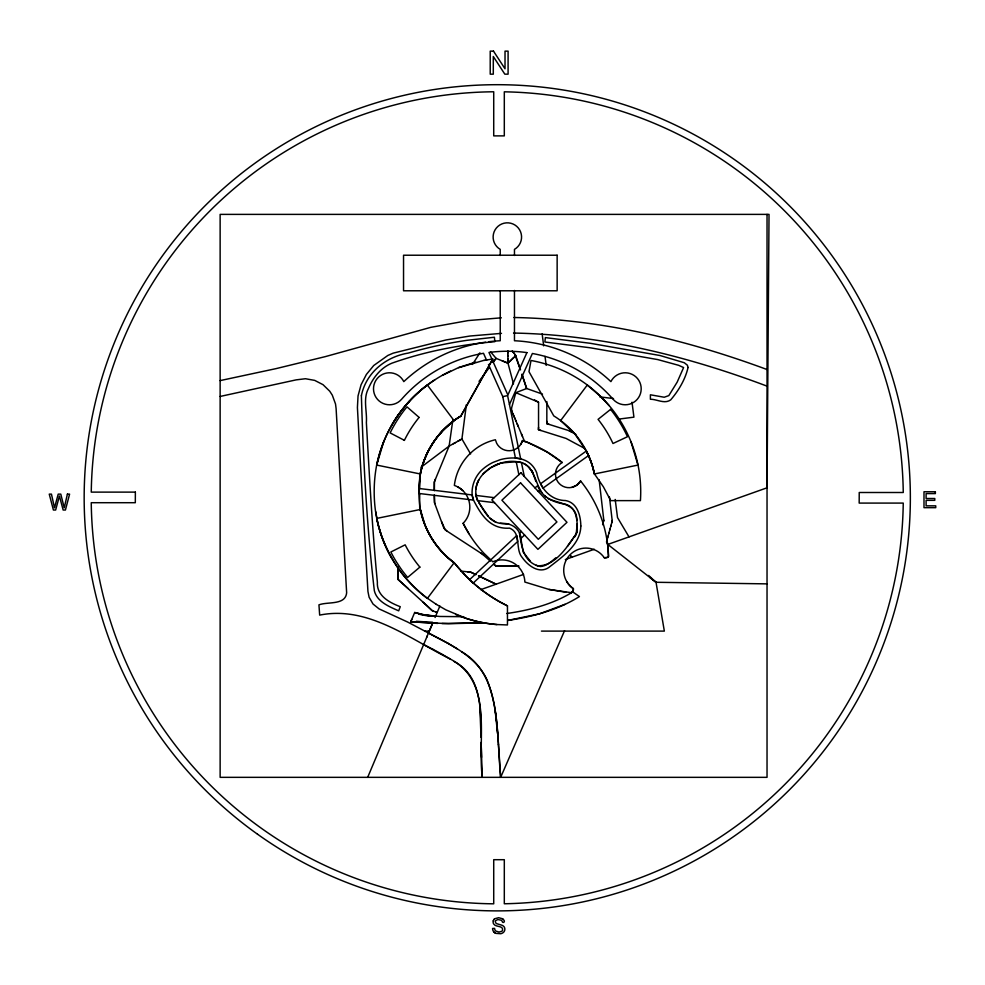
<?xml version="1.0" encoding="UTF-8"?>
<svg xmlns="http://www.w3.org/2000/svg" width="985" height="985" viewBox="0 0 985 985"><rect width="100%" height="100%" fill="white"/><g stroke="black" fill="none" stroke-linecap="round" stroke-linejoin="round"><path stroke-width="1.48" d="M521.213 531.395L519.464 533.033C521.521 545.641 523.01 560.76 537.416 565.747C554.851 566.67 567.225 546.884 576.237 533.895A14.098 14.098 0 0 0 576.902 531.617C577.899 521.779 576.927 506.955 565.193 504.16C553.73 502.645 542.082 497.29 537.748 485.79L534.892 487.821M418.797 493.202L420.226 473.957A89.081 89.081 0 0 1 423.402 462.421C429.177 445.86 439.975 431.098 454.023 420.595A95.126 95.126 0 0 1 460.746 416.212L492.709 359.168M524.303 476.444L521.471 462.753C499.666 455.723 467.863 476.075 477.602 500.614L494.495 502.67M484.115 360.412L492.82 359.02L460.869 416.052A95.459 95.459 0 0 0 454.134 420.435L442.29 431.073A88.034 88.034 0 0 0 425.003 458.271C418.391 474.438 417.874 492.426 420.226 509.516A88.909 88.909 0 0 0 454.097 562.94M577.161 523.86L576.237 533.895L567.495 546.219M612.165 520.486L611.697 522.875M466.385 404.589L461.916 439.002L470.596 453.913M534.51 399.947L538.549 402.188L538.549 429.755L566.104 438.448L585.201 448.692M546.835 421.334L546.835 423.685L549.051 424.387M452.854 419.795L449.123 446.094L434.41 481.69L434.311 490.493M538.549 427.256L538.376 429.534L540.839 430.482M599.139 479.757L603.805 520.228L602.611 524.722M603.485 521.484L603.805 520.228M606.834 540.765L607.166 539.571M607.807 537.182L608.127 536M608.779 533.611L609.099 532.417M609.752 530.029L610.072 528.846M610.725 526.458L611.045 525.264M542.513 394.135L526.655 388.521L515.82 392.67L511.153 409.588L524.636 441.563M515.463 394L515.648 393.335M383.559 442.093L376.664 465.068A143.428 143.428 0 0 0 375.605 511.781L377.981 524.205L381.429 535.717A133.369 133.369 0 0 0 427.342 598.449L454.023 562.891M477.097 483.807L478.71 479.954M433.622 616.167A112.056 109.495 33 0 0 435.567 616.302L433.351 616.093A93.673 93.673 0 0 1 425.655 615.157L414.685 612.498L410.77 621.794L448.569 623.714L485.026 622.803M426.677 637.344L427.281 635.904M367.676 777.337L432.637 623.21L428.5 633.023C450.416 644.707 476.161 656.035 487.095 680.044C499.358 710.825 497.499 744.869 500.663 777.337L564.565 630.696M435.05 617.484L439.876 606.034M416.261 622.225L410.77 621.794L411.767 619.43M435.456 479.178L434.323 482.207L434.323 490.604M509.454 404.539L532.38 353.492A140.486 140.486 0 0 1 613.15 399.307A16.006 16.006 0 0 0 637.196 399.368A16.006 16.006 0 0 0 634.155 375.519A16.006 16.006 0 0 0 610.897 381.614A151.161 151.161 0 0 0 514.465 340.748L514.465 290.44M426.419 454.91L428.179 451.253M520.831 444.26L522.481 440.578L528.748 442.868L547.069 451.98L562.189 462.519A13.507 13.507 0 0 0 559.406 483.721A13.507 13.507 0 0 0 580.621 481.012A125.711 125.711 0 0 1 608.521 556.5A3.214 3.214 0 0 1 607.646 557.276L604.273 557.744A22.249 22.249 0 0 0 570.216 554.592A22.249 22.249 0 0 0 573.369 588.661L573.43 589.165A3.226 3.226 0 0 1 573.307 590.249A3.263 3.263 0 0 1 573.147 590.668A3.226 3.226 0 0 1 572.938 591.062L572.864 591.185A4.309 4.309 0 0 1 572.162 591.96L571.928 592.157A5.836 5.836 0 0 1 571.152 592.662L549.076 589.449L524.882 582.061A22.938 22.938 0 0 0 492.796 561.795L483.906 553.25A121.266 121.266 0 0 1 469.192 534.178L463.122 523.306A22.938 22.938 0 0 0 457.508 486.775M391.513 425.631C404.946 401.929 425.914 382.734 450.527 371.086M472.431 364.438L479.941 352.827M394.665 420.386L398.051 415.301M580.621 481.012L576.828 485.137L571.866 487.378M479.042 381.367L488.929 368.058M493.423 362.012L496.12 358.38L507.989 363.157L513.493 383.891M405.5 405.623L409.538 401.067M439.445 434.323L442.142 431.295M492.401 362.394L496.12 358.38L490.53 351.743M513.788 357.481L507.989 363.157L502.252 360.855M508.962 362.209L507.989 363.157L507.854 350.734M509.935 361.249L511.4 359.833M511.88 359.353L515.771 355.548L512.225 350.906M524.586 535.027L520.893 538.475C520.412 529.204 511.584 522.924 502.719 523.478C488.843 523.614 482.835 508.383 476.654 498.459M483.007 473.896L490.641 467.764L499.432 463.639M555.971 557.707C550.701 561.967 543.646 569.084 536.283 565.255M420.915 467.346L449.123 446.094L455.513 442.548M538.29 491.478L540.162 490.148M571.152 592.662L572.938 591.062L573.369 588.661A22.261 22.261 0 0 1 566.757 581.569M434.841 379.791L427.465 384.864A133.381 133.381 0 0 0 376.787 464.908M457.656 441.366L461.916 439.002L453.383 443.73M442.425 375.334L458.739 367.516L475.644 362.098M564.996 604.322L539.632 613.778L507.854 620.415C532.811 616.758 557.855 610.023 579.439 596.565L572.79 591.936C552.844 604.261 529.782 610.22 506.783 613.507M458.628 367.676L484.226 360.264M480.766 589.633L523.614 574.39M565.304 559.566L594.263 549.261M502.756 396.623L507.607 395.625L520.671 458.838L515.45 458.074L502.756 396.623L488.474 364.475M420.226 509.516L376.664 518.418A133.307 133.307 0 0 0 391.513 557.842M609.136 405.635L600.887 396.733L587.282 385.037L560.625 420.607L575.154 434.323L586.42 451.241A89.179 89.179 0 0 1 591.222 462.421A89.598 89.598 0 0 1 594.411 473.97L637.972 465.08L631.077 442.105M220.135 380.604L276.108 368.612L325.321 356.619L430.888 327.315L467.973 320.605L501.365 317.81M220.135 396.45L296.165 379.865L305.461 378.733L314.695 380.382L323.031 384.679L329.741 391.217L332.302 395.17L335.516 403.973L336.107 408.64L346.646 592.822C345.353 605.529 327.697 601.453 318.943 604.852L319.669 615.108C367.762 605.455 409.464 638.637 450.071 658.928C493.891 681.669 477.183 737.433 482.293 777.337L481.271 747.221M618.752 419.105L633.921 417.16L632.013 402.212M485.051 622.779L441.994 623.505M501.488 333.361L469.98 336.02L446.193 339.923L393.15 353.159L387.831 355.462L373.721 365.521L366.371 374.472L361.064 384.766L358.035 395.945L357.42 407.519L360.732 468.86L367.947 591.505L369.116 597.255L373.007 604.002L379.077 608.89L407.655 622.04L447.916 643.303M513.924 317.502C600.481 319.078 686.102 339.579 767.032 369.523M513.542 333.053C600.321 334.641 686.102 355.61 767.032 386.145M463.787 616.708L439.704 616.462L424.375 614.923A78.985 78.985 0 0 1 419.302 613.815L417.074 613.212M517.827 566.079L496.711 566.178L494.125 564.59M519.009 566.067L495.738 566.079L493.719 564.208M425.101 631.102L429.3 631.102M541.442 631.102L664.346 631.102L656.022 582.27L648.586 575.437M607.573 544.249L656.022 582.283L767.032 583.871M516.017 461.682L501.771 462.95A40.102 40.102 0 0 0 494.913 465.437M467.801 571.842L470.608 572.125L475.792 574.526M436.269 604.322L445.836 609.838L465.462 618.124A133.209 133.209 0 0 0 496.933 624.539L507.46 624.958L507.46 605.898A154.67 154.67 0 0 1 454.208 562.792L447.929 557.645A88.194 88.194 0 0 1 424.892 524.648L420.336 509.368A88.909 88.909 0 0 0 454.208 562.792L465.523 575.646A153.389 153.389 0 0 0 499.727 601.823L507.46 605.898M437.783 623.419L410.77 621.794M500.331 523.269L509.048 524.254M460.783 571.14L470.608 572.125L475.903 574.624M599.779 396.906L613.507 398.543M494.187 497.647L475.829 495.406L476.014 496.391A15.538 15.538 0 0 1 475.681 494.175M424.375 614.923L434.644 616.191M565.87 592.231L549.076 589.449M418.28 613.544L419.487 613.864M435.875 612.141L437.155 612.473L431.935 610.552L423.205 602.278M416.778 613.126L414.685 612.498M539.817 489.594C534.781 478.685 531.617 461.805 516.202 461.706L518.886 474.671M515.82 392.67L538.549 402.188M495.923 522.321L490.111 518.27M478.55 575.88L496.095 584.191L494.433 583.391M478.538 575.831L493.657 583.034M446.784 530.841L443.964 528.317L434.323 502.35L434.323 495.64M423.636 644.547L432.797 649.25M569.047 430.679L571.115 431.738M404.33 440.307L390.134 432.908A133.406 133.406 0 0 1 406.965 406.842L419.044 417.357M575.757 434.237L569.281 430.753L546.835 423.685L546.835 401.56M432.538 649.115L441.44 653.892M547.82 498.398C558.914 503.889 577.321 503.397 576.779 520.462M441.342 653.843L450.071 658.928M447.756 643.217L457.262 648.881M502.584 918.746L498.619 917.7L494.876 918.697A4.014 4.014 0 0 0 494.175 919.313M571.965 557.19L570.463 555.774L572.1 557.141M436.429 604.445L427.465 598.314A133.381 133.381 0 0 1 376.787 518.258L375.691 511.634M454.196 661.563C481.96 676.129 480.791 710.271 481.037 737.186L479.867 707.304M480.988 552.905L490.345 561.118M461.768 651.836C494.273 670.723 496.144 711.379 498.472 744.697M649.965 577.53L656.022 582.283M483.586 554.912L445.22 529.942L441.575 521.619M544.483 495.664L546.059 497.093M433.24 611.389L397.854 579.254L397.854 567.052M408.147 588.599L398.112 579.488L397.878 567.175M530.423 561.265L523.281 552.253L520.326 535.606M530.226 468.651L527.886 466.25A17.09 17.09 0 0 0 523.577 463.541M600.887 396.733L605.098 401.08M529.105 467.395L532.639 472.381L535.926 481.542M512.779 351.633L513.776 352.938M514.773 354.243L520.499 369.88M488.141 516.029L478.735 502.633M594.472 473.957L603.362 486.762L610.737 500.626L640.422 500.626A133.369 133.369 0 0 0 531.001 360.485L528.982 371.653L553.779 415.904A88.909 88.909 0 0 1 594.447 473.957M541.762 492.488L537.527 485.322M629.009 536.899L617.521 517.593L615.194 499.457M532.639 472.381L531.211 469.968A19.491 19.491 0 0 1 532.959 473.071M486.615 360.276L483.5 353.295A140.486 140.486 0 0 0 401.548 399.307A16.006 16.006 0 0 1 377.501 399.368A16.006 16.006 0 0 1 380.542 375.519A16.006 16.006 0 0 1 403.801 381.614A151.161 151.161 0 0 1 485.642 342.152M515.02 418.76L512.889 413.688M517.162 423.821L518.221 426.357M521.434 433.966L522.493 436.49M515.561 420.029L516.091 421.297M477.565 500.528L475.817 495.32M515.734 355.585L520.277 369.313M522.099 374.805L526.655 388.521L521.927 374.189M511.818 411.151L511.437 408.578M594.398 473.97L592.453 466.25A89.278 89.278 0 0 0 586.42 451.241M434.791 503.594L434.311 494.962M542.144 333.866L543.683 345.87M545.025 356.385L546.183 365.386M495.307 712.007L497.61 733.739M609.469 497.006L612.227 520.93L606.514 541.959L607.683 544.483L767.032 487.797L769.026 214.385L220.135 214.385L220.135 777.337L767.032 777.337L767.032 214.385M607.843 546.675L608.496 556.476L607.646 557.276A3.608 3.608 0 0 1 606.612 557.719A4.679 4.679 0 0 1 605.455 557.855A6.329 6.329 0 0 1 604.273 557.744M498.447 744.463L499.235 755.643M499.21 755.36L500.663 777.337M481.542 757.366L481.16 742.296M507.866 351.867L507.878 352.987M507.903 355.253L507.915 356.385M507.94 358.638L507.952 359.771M507.964 360.904L507.977 362.024M514.465 255.46L514.465 249.365A14.221 14.221 0 0 0 518.245 227.904A14.221 14.221 0 0 0 496.452 227.904A14.221 14.221 0 0 0 500.232 249.365L500.232 255.484M500.232 290.637L500.232 340.748A151.161 151.161 0 0 0 488.56 341.758M419.684 475.681L419.684 489.016M419.684 493.448L419.684 508.1M494.962 932.881A5.565 5.565 0 0 0 495.997 933.374L500.712 933.706A6.353 6.353 0 0 0 502.116 933.251L503.027 932.721A4.408 4.408 0 0 0 504.148 931.539L504.455 930.973A4.199 4.199 0 0 0 504.689 928.042A3.681 3.681 0 0 0 503.84 926.503L503.126 925.888A5.996 5.996 0 0 0 501.648 925.149L496.206 923.524L495.221 921.615A1.97 1.97 0 0 1 495.541 920.741L497.856 919.534L501.34 920.236A2.684 2.684 0 0 1 502.054 921.147C502.498 923.893 505.834 921.874 503.704 919.879A4.174 4.174 0 0 0 502.584 918.746M495.295 933.066A4.913 4.913 0 0 1 493.62 931.65M493.854 931.933A5.294 5.294 0 0 1 492.709 929.618A5.996 5.996 0 0 1 492.562 928.473L494.544 928.375L494.95 929.938A2.967 2.967 0 0 0 495.8 931.047L499.013 932.069L501.808 931.281A2.413 2.413 0 0 0 502.535 930.394C503.717 925.26 495.578 927.451 493.694 923.967A3.472 3.472 0 0 1 493.165 922.539L493.14 921.714A3.878 3.878 0 0 1 493.387 920.593M493.3 920.864A4.174 4.174 0 0 1 493.805 919.793A3.768 3.768 0 0 1 494.396 919.091M496.957 624.552A132.519 132.519 0 0 1 455.624 614.455M420.336 473.81A88.909 88.909 0 0 1 454.122 420.447A94.732 94.732 0 0 1 460.869 416.052M562.189 462.519A125.711 125.711 0 0 0 530.792 443.816A53.264 53.264 0 0 0 522.481 440.578A13.975 13.975 0 0 1 496.662 443.262L495.381 439.753A53.375 53.375 0 0 0 454.356 485.42A23.049 23.049 0 0 1 462.778 490.567M468.909 533.661A125.686 125.686 0 0 1 463.122 523.306M429.238 616.044A78.825 75.882 25.8 0 1 419.401 614.258M433.634 616.13A97.281 93.797 26.7 0 1 429.275 615.687M432.477 622.225A578.466 539.127 -14.1 0 1 416.372 621.264M577.259 528.292A16.265 16.265 0 0 1 574.686 536.997M541.553 566.387A8.052 8.052 0 0 1 539.066 566.252M475.841 489.114A29.612 29.612 0 0 1 478.07 481.296M404.342 440.443A117.227 117.227 0 0 1 419.031 417.517M135.364 492.118L135.314 502.707L91.248 502.707A406.029 406.029 0 0 0 493.719 903.811L493.719 859.696L504.308 859.696L504.308 903.762A406.029 406.029 0 0 0 903.245 503.089L859.179 503.089L859.228 492.5L903.257 492.5A406.029 406.029 0 0 0 504.308 91.814L504.308 135.881L493.719 135.881L493.719 91.777A406.029 406.029 0 0 0 91.26 492.118L135.364 492.118M580.83 525.99C580.596 544.791 561.942 557.067 548.645 567.606C538.894 574.12 527.948 565.525 522.309 557.621C514.749 549.088 521.865 533.082 509.602 528.145C490.382 529.511 481.136 515.093 473.317 499.715A19.404 19.404 0 0 1 472.086 493.842C471.716 484.472 475.866 475.09 482.982 468.995A45.803 45.803 0 0 1 492.832 462.494L500.183 459.7A47.095 47.095 0 0 1 511.843 457.988C519.354 457.766 527.406 459.86 532.442 465.77A23.578 23.578 0 0 1 536.726 472.849C539.62 487.021 549.716 500.38 565.476 500.54C577.272 502.547 580.731 515.734 580.83 525.99M361.396 395.675C363.293 460.746 366.789 526.052 374.337 590.717C377.009 601.835 389.297 606.662 398.679 610.848L400.267 606.698C389.457 602.598 376.479 595.753 377.378 582.172C372.244 529.093 369.424 475.829 366.371 422.602C367.257 411.299 362.763 398.987 368.476 388.422C373.056 377.587 380.838 367.676 391.981 363.157C425.077 351.399 459.884 344.775 494.827 341.672L494.421 337.239L466.964 340.317A443.016 443.016 0 0 0 408.233 353.098C385.812 356.73 365.903 372.859 361.396 395.675M688.047 367.491C685.363 379.323 678.554 390.713 670.687 399.885C664.506 404.33 657.044 399.196 650.395 399.245L650.395 394.788L664.222 397.238L668.827 395.601L677.175 382.131L683.602 367.565L678.653 365.312L657.771 359.587L590.434 347.816L544.877 342.004L545.37 337.596L590.446 343.322L660.048 355.523L684.292 362.739L687.382 365.201L688.047 367.491M67.399 494.125L64.247 507.817L60.787 494.125L58.213 494.125L54.507 507.817L51.442 494.125L49.25 494.125L53.399 510.033L55.64 510.033L59.42 496.046L63.151 510.033L65.429 510.033L69.59 494.125L67.399 494.125M526.913 352.618L507.878 395.022L488.966 352.458A140.486 140.486 0 0 1 526.926 352.618M516.645 535.668L469.476 579.771A156.418 156.418 0 0 0 473.145 583.12L517.654 541.516L516.645 535.668M520.905 472.788L491.847 499.826L537.921 549.347L566.978 522.321L520.905 472.788M520.548 482.847L501.907 500.183L538.29 539.3L556.931 521.952L520.548 482.847M419.869 567.126L407.63 577.419A133.037 133.037 0 0 1 400.661 568.357L396.45 561.979A133.27 133.27 0 0 1 390.848 551.994L405.155 544.828A117.018 117.018 0 0 0 410.08 553.57A117.227 117.227 0 0 0 419.869 567.114M610.577 409.391L598.067 419.376A117.363 117.363 0 0 1 612.99 443.509L627.482 436.712A133.468 133.468 0 0 0 610.589 409.391M586.383 451.007L540.679 483.684A43.722 43.722 0 0 0 542.415 487.009L543.055 488.08L588.562 455.538L586.383 451.007M493.485 51.134L490.222 51.134L490.222 74.171L493.3 74.171L493.3 56.502L504.825 74.171L508.088 74.171L508.088 51.134L505.022 51.134L505.022 68.802L493.485 51.134M557.141 255.226L403.542 255.226L403.542 290.784L557.141 290.784L557.141 255.226M935.368 491.761L923.992 491.761L923.992 507.669L935.75 507.669L935.75 505.834L926.109 505.834L926.109 500.343L934.79 500.343L934.79 498.508L926.109 498.508L926.109 493.596L935.368 493.596L935.368 491.761M472.172 494.962L418.896 488.462A117.375 117.375 0 0 0 418.797 493.436L473.465 500.109L472.172 494.962M420.226 473.957L376.664 465.068A133.369 133.369 0 0 1 427.355 385.024L454.023 420.595A88.909 88.909 0 0 0 420.226 473.957M257.491 834.184A413.097 413.097 0 0 0 908.466 537.231A413.097 413.097 0 0 0 325.801 121.955A413.097 413.097 0 0 0 257.491 834.184"/></g></svg>
